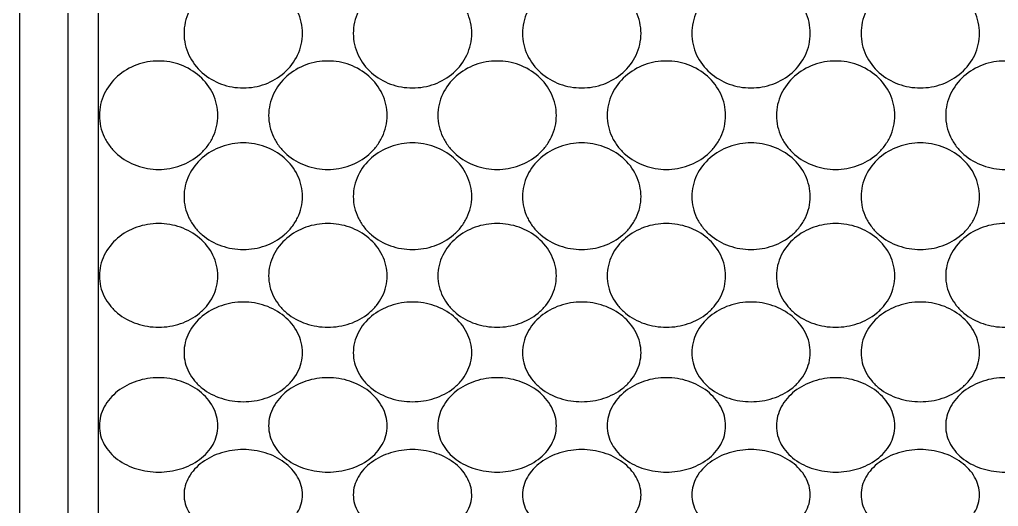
# Model space of a CAD drawing. Header units: inches. Extents: x 50354 to 53215, y -7830 to -6529.
# Drawn here: x 52851.418 to 52852.056, y -6789.67 to -6789.353 of the extents above; entities that cross this region are included whole.
import ezdxf

# ---------------------------------------------------------------- set-up
doc = ezdxf.new("R2010")
doc.units = ezdxf.units.IN
doc.header["$MEASUREMENT"] = 0
doc.layers.add('XR_ID 1F_FUR$0$A-SANI-FIX', color=134, linetype='Continuous')

# ---------------------------------------------------------------- blocks, each defined once
blk = doc.blocks.new('XR_ID 1F_FUR$0$XR_1F FURN$0$A$C698E198A')
at = {"linetype": 'Continuous'}
for p, q in [((-13.081, -11.58), (13.081, -11.58)), ((-12.5, -12.38), (12.5, -12.38)), ((-13, -12.88), (13, -12.88))]:
    blk.add_line(p, q, dxfattribs=at)
for points, knots in [([(1.359, -14.86), (1.298, -14.86), (1.175, -14.846), (0.942, -14.766), (0.691, -14.574), (0.501, -14.25), (0.436, -13.88), (0.501, -13.51), (0.691, -13.186), (0.942, -12.994), (1.175, -12.914), (1.298, -12.9), (1.359, -12.9)], [0, 0, 0, 0, 0.062496, 0.125097, 0.24985, 0.374874, 0.499999, 0.625124, 0.750149, 0.874903, 0.937504, 1, 1, 1, 1]), ([(1.359, -12.9), (1.42, -12.9), (1.543, -12.914), (1.717, -12.975), (1.875, -13.071), (2.054, -13.239), (2.211, -13.511), (2.274, -13.88), (2.211, -14.249), (2.054, -14.521), (1.875, -14.689), (1.717, -14.785), (1.543, -14.846), (1.42, -14.86), (1.359, -14.86)], [0, 0, 0, 0, 0.062501, 0.124952, 0.187396, 0.249908, 0.374735, 0.499999, 0.625263, 0.750091, 0.812604, 0.875048, 0.9375, 1, 1, 1, 1]), ([(4.017, -14.86), (3.959, -14.86), (3.84, -14.846), (3.615, -14.765), (3.373, -14.572), (3.191, -14.248), (3.128, -13.88), (3.191, -13.512), (3.373, -13.188), (3.615, -12.995), (3.84, -12.914), (3.959, -12.9), (4.017, -12.9)], [0, 0, 0, 0, 0.060936, 0.122433, 0.246564, 0.372771, 0.500002, 0.627234, 0.75344, 0.877569, 0.939064, 1, 1, 1, 1]), ([(4.017, -12.9), (4.076, -12.9), (4.193, -12.914), (4.36, -12.975), (4.509, -13.072), (4.68, -13.241), (4.827, -13.513), (4.886, -13.88), (4.827, -14.247), (4.68, -14.519), (4.509, -14.688), (4.36, -14.785), (4.193, -14.846), (4.076, -14.86), (4.017, -14.86)], [0, 0, 0, 0, 0.06109, 0.122284, 0.183847, 0.246048, 0.372017, 0.500002, 0.627987, 0.753955, 0.816156, 0.877718, 0.93891, 1, 1, 1, 1]), ([(6.5, -14.86), (6.446, -14.86), (6.338, -14.846), (6.129, -14.763), (5.906, -14.567), (5.74, -14.245), (5.683, -13.88), (5.74, -13.515), (5.906, -13.193), (6.129, -12.997), (6.338, -12.914), (6.446, -12.9), (6.5, -12.9)], [0, 0, 0, 0, 0.057826, 0.116908, 0.239465, 0.368128, 0.499999, 0.631869, 0.760534, 0.883092, 0.942174, 1, 1, 1, 1]), ([(6.5, -12.9), (6.553, -12.9), (6.661, -12.914), (6.812, -12.975), (6.947, -13.073), (7.101, -13.244), (7.232, -13.517), (7.283, -13.88), (7.232, -14.243), (7.101, -14.516), (6.947, -14.687), (6.812, -14.785), (6.661, -14.846), (6.553, -14.86), (6.5, -14.86)], [0, 0, 0, 0, 0.05807, 0.116648, 0.176553, 0.238282, 0.366741, 0.499998, 0.633256, 0.761717, 0.823447, 0.883352, 0.94193, 1, 1, 1, 1]), ([(0, -16.26), (-0.062, -16.26), (-0.185, -16.246), (-0.419, -16.166), (-0.67, -15.974), (-0.86, -15.65), (-0.924, -15.28), (-0.86, -14.91), (-0.67, -14.586), (-0.419, -14.394), (-0.185, -14.314), (-0.062, -14.3), (0, -14.3)], [0, 0, 0, 0, 0.062718, 0.125433, 0.250158, 0.375024, 0.500001, 0.624978, 0.749843, 0.874566, 0.937281, 1, 1, 1, 1]), ([(0, -14.3), (0.062, -14.3), (0.185, -14.314), (0.419, -14.394), (0.67, -14.586), (0.86, -14.91), (0.924, -15.28), (0.86, -15.65), (0.67, -15.974), (0.419, -16.166), (0.185, -16.246), (0.062, -16.26), (0, -16.26)], [0, 0, 0, 0, 0.062718, 0.125433, 0.250158, 0.375024, 0.500001, 0.624978, 0.749843, 0.874566, 0.937281, 1, 1, 1, 1]), ([(2.703, -16.26), (2.643, -16.26), (2.521, -16.246), (2.291, -16.165), (2.043, -15.973), (1.856, -15.649), (1.792, -15.28), (1.856, -14.911), (2.043, -14.587), (2.291, -14.395), (2.521, -14.314), (2.643, -14.3), (2.703, -14.3)], [0, 0, 0, 0, 0.061912, 0.124103, 0.248654, 0.374125, 0.500001, 0.625877, 0.751347, 0.875896, 0.938087, 1, 1, 1, 1]), ([(2.703, -14.3), (2.763, -14.3), (2.884, -14.314), (3.055, -14.375), (3.21, -14.471), (3.385, -14.64), (3.538, -14.912), (3.6, -15.28), (3.538, -15.648), (3.385, -15.92), (3.21, -16.089), (3.055, -16.185), (2.884, -16.246), (2.763, -16.26), (2.703, -16.26)], [0, 0, 0, 0, 0.061998, 0.123968, 0.186064, 0.248436, 0.373682, 0.500001, 0.62632, 0.751564, 0.813936, 0.876031, 0.938002, 1, 1, 1, 1]), ([(5.288, -16.26), (5.231, -16.26), (5.117, -16.246), (4.899, -16.164), (4.665, -15.97), (4.49, -15.647), (4.43, -15.28), (4.49, -14.913), (4.665, -14.59), (4.899, -14.396), (5.117, -14.314), (5.231, -14.3), (5.288, -14.3)], [0, 0, 0, 0, 0.059605, 0.120053, 0.243502, 0.370771, 0.500001, 0.629231, 0.756498, 0.879946, 0.940395, 1, 1, 1, 1]), ([(5.288, -14.3), (5.344, -14.3), (5.457, -14.314), (5.616, -14.375), (5.76, -14.472), (5.923, -14.642), (6.063, -14.915), (6.118, -15.28), (6.063, -15.645), (5.923, -15.918), (5.76, -16.088), (5.616, -16.185), (5.457, -16.246), (5.344, -16.26), (5.288, -16.26)], [0, 0, 0, 0, 0.059816, 0.11987, 0.180701, 0.242673, 0.369706, 0.500001, 0.630296, 0.757328, 0.819299, 0.880129, 0.940184, 1, 1, 1, 1]), ([(7.641, -16.26), (7.591, -16.26), (7.489, -16.245), (7.344, -16.184), (7.212, -16.087), (7.059, -15.915), (6.928, -15.643), (6.875, -15.28), (6.928, -14.917), (7.059, -14.645), (7.212, -14.473), (7.344, -14.376), (7.489, -14.315), (7.591, -14.3), (7.641, -14.3)], [0, 0, 0, 0, 0.055502, 0.11278, 0.172484, 0.234728, 0.364992, 0.500001, 0.63501, 0.765272, 0.827515, 0.887219, 0.944497, 1, 1, 1, 1]), ([(7.641, -14.3), (7.691, -14.3), (7.792, -14.314), (7.933, -14.376), (8.059, -14.474), (8.202, -14.646), (8.322, -14.919), (8.369, -15.28), (8.322, -15.641), (8.202, -15.914), (8.059, -16.086), (7.933, -16.184), (7.792, -16.246), (7.691, -16.26), (7.641, -16.26)], [0, 0, 0, 0, 0.055824, 0.112542, 0.171326, 0.232805, 0.363103, 0.500001, 0.6369, 0.767196, 0.828674, 0.887458, 0.944176, 1, 1, 1, 1]), ([(1.359, -17.66), (1.298, -17.66), (1.175, -17.646), (0.942, -17.566), (0.691, -17.374), (0.501, -17.05), (0.436, -16.68), (0.501, -16.31), (0.691, -15.986), (0.942, -15.794), (1.175, -15.714), (1.298, -15.7), (1.359, -15.7)], [0, 0, 0, 0, 0.062496, 0.125097, 0.24985, 0.374874, 0.499999, 0.625124, 0.750149, 0.874903, 0.937504, 1, 1, 1, 1]), ([(1.359, -15.7), (1.42, -15.7), (1.543, -15.714), (1.717, -15.775), (1.875, -15.871), (2.054, -16.039), (2.211, -16.311), (2.274, -16.68), (2.211, -17.049), (2.054, -17.321), (1.875, -17.489), (1.717, -17.585), (1.543, -17.646), (1.42, -17.66), (1.359, -17.66)], [0, 0, 0, 0, 0.062501, 0.124952, 0.187396, 0.249908, 0.374735, 0.499999, 0.625263, 0.750091, 0.812604, 0.875048, 0.9375, 1, 1, 1, 1]), ([(4.017, -17.66), (3.959, -17.66), (3.84, -17.646), (3.615, -17.565), (3.373, -17.372), (3.191, -17.048), (3.128, -16.68), (3.191, -16.312), (3.373, -15.988), (3.615, -15.795), (3.84, -15.714), (3.959, -15.7), (4.017, -15.7)], [0, 0, 0, 0, 0.060936, 0.122433, 0.246564, 0.372771, 0.500002, 0.627234, 0.75344, 0.877569, 0.939064, 1, 1, 1, 1]), ([(4.017, -15.7), (4.076, -15.7), (4.193, -15.714), (4.36, -15.775), (4.509, -15.872), (4.68, -16.041), (4.827, -16.313), (4.886, -16.68), (4.827, -17.047), (4.68, -17.319), (4.509, -17.488), (4.36, -17.585), (4.193, -17.646), (4.076, -17.66), (4.017, -17.66)], [0, 0, 0, 0, 0.06109, 0.122284, 0.183847, 0.246048, 0.372017, 0.500002, 0.627987, 0.753955, 0.816156, 0.877718, 0.93891, 1, 1, 1, 1]), ([(6.5, -17.66), (6.446, -17.66), (6.338, -17.646), (6.129, -17.563), (5.906, -17.367), (5.74, -17.045), (5.683, -16.68), (5.74, -16.315), (5.906, -15.993), (6.129, -15.797), (6.338, -15.714), (6.446, -15.7), (6.5, -15.7)], [0, 0, 0, 0, 0.057826, 0.116908, 0.239465, 0.368128, 0.499999, 0.631869, 0.760534, 0.883092, 0.942174, 1, 1, 1, 1]), ([(6.5, -15.7), (6.553, -15.7), (6.661, -15.714), (6.812, -15.775), (6.947, -15.873), (7.101, -16.044), (7.232, -16.317), (7.283, -16.68), (7.232, -17.043), (7.101, -17.316), (6.947, -17.487), (6.812, -17.585), (6.661, -17.646), (6.553, -17.66), (6.5, -17.66)], [0, 0, 0, 0, 0.05807, 0.116648, 0.176553, 0.238282, 0.366741, 0.499998, 0.633256, 0.761717, 0.823447, 0.883352, 0.94193, 1, 1, 1, 1]), ([(0, -19.06), (-0.062, -19.06), (-0.185, -19.046), (-0.419, -18.966), (-0.67, -18.774), (-0.86, -18.45), (-0.924, -18.08), (-0.86, -17.71), (-0.67, -17.386), (-0.419, -17.194), (-0.185, -17.114), (-0.062, -17.1), (0, -17.1)], [0, 0, 0, 0, 0.062718, 0.125433, 0.250158, 0.375024, 0.500001, 0.624978, 0.749843, 0.874566, 0.937281, 1, 1, 1, 1]), ([(0, -17.1), (0.062, -17.1), (0.185, -17.114), (0.419, -17.194), (0.67, -17.386), (0.86, -17.71), (0.924, -18.08), (0.86, -18.45), (0.67, -18.774), (0.419, -18.966), (0.185, -19.046), (0.062, -19.06), (0, -19.06)], [0, 0, 0, 0, 0.062718, 0.125433, 0.250158, 0.375024, 0.500001, 0.624978, 0.749843, 0.874566, 0.937281, 1, 1, 1, 1]), ([(2.703, -19.06), (2.643, -19.06), (2.521, -19.046), (2.291, -18.965), (2.043, -18.773), (1.856, -18.449), (1.792, -18.08), (1.856, -17.711), (2.043, -17.387), (2.291, -17.195), (2.521, -17.114), (2.643, -17.1), (2.703, -17.1)], [0, 0, 0, 0, 0.061912, 0.124103, 0.248654, 0.374125, 0.500001, 0.625877, 0.751347, 0.875896, 0.938087, 1, 1, 1, 1]), ([(2.703, -17.1), (2.763, -17.1), (2.884, -17.114), (3.055, -17.175), (3.21, -17.271), (3.385, -17.44), (3.538, -17.712), (3.6, -18.08), (3.538, -18.448), (3.385, -18.72), (3.21, -18.889), (3.055, -18.985), (2.884, -19.046), (2.763, -19.06), (2.703, -19.06)], [0, 0, 0, 0, 0.061998, 0.123968, 0.186064, 0.248436, 0.373682, 0.500001, 0.62632, 0.751564, 0.813936, 0.876031, 0.938002, 1, 1, 1, 1]), ([(5.288, -19.06), (5.231, -19.06), (5.117, -19.046), (4.899, -18.964), (4.665, -18.77), (4.49, -18.447), (4.43, -18.08), (4.49, -17.713), (4.665, -17.39), (4.899, -17.196), (5.117, -17.114), (5.231, -17.1), (5.288, -17.1)], [0, 0, 0, 0, 0.059605, 0.120053, 0.243502, 0.370771, 0.500001, 0.629231, 0.756498, 0.879946, 0.940395, 1, 1, 1, 1]), ([(5.288, -17.1), (5.344, -17.1), (5.457, -17.114), (5.616, -17.175), (5.76, -17.272), (5.923, -17.442), (6.063, -17.715), (6.118, -18.08), (6.063, -18.445), (5.923, -18.718), (5.76, -18.888), (5.616, -18.985), (5.457, -19.046), (5.344, -19.06), (5.288, -19.06)], [0, 0, 0, 0, 0.059816, 0.11987, 0.180701, 0.242673, 0.369706, 0.500001, 0.630296, 0.757328, 0.819299, 0.880129, 0.940184, 1, 1, 1, 1]), ([(7.641, -19.06), (7.591, -19.06), (7.489, -19.045), (7.344, -18.984), (7.212, -18.887), (7.059, -18.715), (6.928, -18.443), (6.875, -18.08), (6.928, -17.717), (7.059, -17.445), (7.212, -17.273), (7.344, -17.176), (7.489, -17.115), (7.591, -17.1), (7.641, -17.1)], [0, 0, 0, 0, 0.055502, 0.11278, 0.172484, 0.234728, 0.364992, 0.500001, 0.63501, 0.765272, 0.827515, 0.887219, 0.944497, 1, 1, 1, 1]), ([(7.641, -17.1), (7.691, -17.1), (7.792, -17.114), (7.933, -17.176), (8.059, -17.274), (8.202, -17.446), (8.322, -17.719), (8.369, -18.08), (8.322, -18.441), (8.202, -18.714), (8.059, -18.886), (7.933, -18.984), (7.792, -19.046), (7.691, -19.06), (7.641, -19.06)], [0, 0, 0, 0, 0.055824, 0.112542, 0.171326, 0.232805, 0.363103, 0.500001, 0.6369, 0.767196, 0.828674, 0.887458, 0.944176, 1, 1, 1, 1]), ([(1.359, -20.46), (1.298, -20.46), (1.175, -20.446), (0.942, -20.366), (0.691, -20.174), (0.501, -19.85), (0.436, -19.48), (0.501, -19.11), (0.691, -18.786), (0.942, -18.594), (1.175, -18.514), (1.298, -18.5), (1.359, -18.5)], [0, 0, 0, 0, 0.062496, 0.125097, 0.24985, 0.374874, 0.499999, 0.625124, 0.750149, 0.874903, 0.937504, 1, 1, 1, 1]), ([(1.359, -18.5), (1.42, -18.5), (1.543, -18.514), (1.717, -18.575), (1.875, -18.671), (2.054, -18.839), (2.211, -19.111), (2.274, -19.48), (2.211, -19.849), (2.054, -20.121), (1.875, -20.289), (1.717, -20.385), (1.543, -20.446), (1.42, -20.46), (1.359, -20.46)], [0, 0, 0, 0, 0.062501, 0.124952, 0.187396, 0.249908, 0.374735, 0.499999, 0.625263, 0.750091, 0.812604, 0.875048, 0.9375, 1, 1, 1, 1]), ([(4.017, -20.46), (3.959, -20.46), (3.84, -20.446), (3.615, -20.365), (3.373, -20.172), (3.191, -19.848), (3.128, -19.48), (3.191, -19.112), (3.373, -18.788), (3.615, -18.595), (3.84, -18.514), (3.959, -18.5), (4.017, -18.5)], [0, 0, 0, 0, 0.060936, 0.122433, 0.246564, 0.372771, 0.500002, 0.627234, 0.75344, 0.877569, 0.939064, 1, 1, 1, 1]), ([(4.017, -18.5), (4.076, -18.5), (4.193, -18.514), (4.36, -18.575), (4.509, -18.672), (4.68, -18.841), (4.827, -19.113), (4.886, -19.48), (4.827, -19.847), (4.68, -20.119), (4.509, -20.288), (4.36, -20.385), (4.193, -20.446), (4.076, -20.46), (4.017, -20.46)], [0, 0, 0, 0, 0.06109, 0.122284, 0.183847, 0.246048, 0.372017, 0.500002, 0.627987, 0.753955, 0.816156, 0.877718, 0.93891, 1, 1, 1, 1]), ([(6.5, -20.46), (6.446, -20.46), (6.338, -20.446), (6.129, -20.363), (5.906, -20.167), (5.74, -19.845), (5.683, -19.48), (5.74, -19.115), (5.906, -18.793), (6.129, -18.597), (6.338, -18.514), (6.446, -18.5), (6.5, -18.5)], [0, 0, 0, 0, 0.057826, 0.116908, 0.239465, 0.368128, 0.499999, 0.631869, 0.760534, 0.883092, 0.942174, 1, 1, 1, 1]), ([(6.5, -18.5), (6.553, -18.5), (6.661, -18.514), (6.812, -18.575), (6.947, -18.673), (7.101, -18.844), (7.232, -19.117), (7.283, -19.48), (7.232, -19.843), (7.101, -20.116), (6.947, -20.287), (6.812, -20.385), (6.661, -20.446), (6.553, -20.46), (6.5, -20.46)], [0, 0, 0, 0, 0.05807, 0.116648, 0.176553, 0.238282, 0.366741, 0.499998, 0.633256, 0.761717, 0.823447, 0.883352, 0.94193, 1, 1, 1, 1]), ([(0, -21.86), (-0.062, -21.86), (-0.185, -21.846), (-0.419, -21.766), (-0.67, -21.574), (-0.86, -21.25), (-0.924, -20.88), (-0.86, -20.51), (-0.67, -20.186), (-0.419, -19.994), (-0.185, -19.914), (-0.062, -19.9), (0, -19.9)], [0, 0, 0, 0, 0.062718, 0.125433, 0.250158, 0.375024, 0.500001, 0.624978, 0.749843, 0.874566, 0.937281, 1, 1, 1, 1]), ([(0, -19.9), (0.062, -19.9), (0.185, -19.914), (0.419, -19.994), (0.67, -20.186), (0.86, -20.51), (0.924, -20.88), (0.86, -21.25), (0.67, -21.574), (0.419, -21.766), (0.185, -21.846), (0.062, -21.86), (0, -21.86)], [0, 0, 0, 0, 0.062718, 0.125433, 0.250158, 0.375024, 0.500001, 0.624978, 0.749843, 0.874566, 0.937281, 1, 1, 1, 1]), ([(2.703, -21.86), (2.643, -21.86), (2.521, -21.846), (2.291, -21.765), (2.043, -21.573), (1.856, -21.249), (1.792, -20.88), (1.856, -20.511), (2.043, -20.187), (2.291, -19.995), (2.521, -19.914), (2.643, -19.9), (2.703, -19.9)], [0, 0, 0, 0, 0.061912, 0.124103, 0.248654, 0.374125, 0.500001, 0.625877, 0.751347, 0.875896, 0.938087, 1, 1, 1, 1]), ([(2.703, -19.9), (2.763, -19.9), (2.884, -19.914), (3.055, -19.975), (3.21, -20.071), (3.385, -20.24), (3.538, -20.512), (3.6, -20.88), (3.538, -21.248), (3.385, -21.52), (3.21, -21.689), (3.055, -21.785), (2.884, -21.846), (2.763, -21.86), (2.703, -21.86)], [0, 0, 0, 0, 0.061998, 0.123968, 0.186064, 0.248436, 0.373682, 0.500001, 0.62632, 0.751564, 0.813936, 0.876031, 0.938002, 1, 1, 1, 1]), ([(5.288, -21.86), (5.231, -21.86), (5.117, -21.846), (4.899, -21.764), (4.665, -21.57), (4.49, -21.247), (4.43, -20.88), (4.49, -20.513), (4.665, -20.19), (4.899, -19.996), (5.117, -19.914), (5.231, -19.9), (5.288, -19.9)], [0, 0, 0, 0, 0.059605, 0.120053, 0.243502, 0.370771, 0.500001, 0.629231, 0.756498, 0.879946, 0.940395, 1, 1, 1, 1]), ([(5.288, -19.9), (5.344, -19.9), (5.457, -19.914), (5.616, -19.975), (5.76, -20.072), (5.923, -20.242), (6.063, -20.515), (6.118, -20.88), (6.063, -21.245), (5.923, -21.518), (5.76, -21.688), (5.616, -21.785), (5.457, -21.846), (5.344, -21.86), (5.288, -21.86)], [0, 0, 0, 0, 0.059816, 0.11987, 0.180701, 0.242673, 0.369706, 0.500001, 0.630296, 0.757328, 0.819299, 0.880129, 0.940184, 1, 1, 1, 1]), ([(7.641, -21.86), (7.591, -21.86), (7.489, -21.845), (7.344, -21.784), (7.212, -21.687), (7.059, -21.515), (6.928, -21.243), (6.875, -20.88), (6.928, -20.517), (7.059, -20.245), (7.212, -20.073), (7.344, -19.976), (7.489, -19.915), (7.591, -19.9), (7.641, -19.9)], [0, 0, 0, 0, 0.055502, 0.11278, 0.172484, 0.234728, 0.364992, 0.500001, 0.63501, 0.765272, 0.827515, 0.887219, 0.944497, 1, 1, 1, 1]), ([(7.641, -19.9), (7.691, -19.9), (7.792, -19.914), (7.933, -19.976), (8.059, -20.074), (8.202, -20.246), (8.322, -20.519), (8.369, -20.88), (8.322, -21.241), (8.202, -21.514), (8.059, -21.686), (7.933, -21.784), (7.792, -21.846), (7.691, -21.86), (7.641, -21.86)], [0, 0, 0, 0, 0.055824, 0.112542, 0.171326, 0.232805, 0.363103, 0.500001, 0.6369, 0.767196, 0.828674, 0.887458, 0.944176, 1, 1, 1, 1]), ([(1.359, -23.26), (1.298, -23.26), (1.175, -23.246), (0.942, -23.166), (0.691, -22.974), (0.501, -22.65), (0.436, -22.28), (0.501, -21.91), (0.691, -21.586), (0.942, -21.394), (1.175, -21.314), (1.298, -21.3), (1.359, -21.3)], [0, 0, 0, 0, 0.062496, 0.125097, 0.24985, 0.374874, 0.499999, 0.625124, 0.750149, 0.874903, 0.937504, 1, 1, 1, 1]), ([(1.359, -21.3), (1.42, -21.3), (1.543, -21.314), (1.717, -21.375), (1.875, -21.471), (2.054, -21.639), (2.211, -21.911), (2.274, -22.28), (2.211, -22.649), (2.054, -22.921), (1.875, -23.089), (1.717, -23.185), (1.543, -23.246), (1.42, -23.26), (1.359, -23.26)], [0, 0, 0, 0, 0.062501, 0.124952, 0.187396, 0.249908, 0.374735, 0.499999, 0.625263, 0.750091, 0.812604, 0.875048, 0.9375, 1, 1, 1, 1]), ([(4.017, -23.26), (3.959, -23.26), (3.84, -23.246), (3.615, -23.165), (3.373, -22.972), (3.191, -22.648), (3.128, -22.28), (3.191, -21.912), (3.373, -21.588), (3.615, -21.395), (3.84, -21.314), (3.959, -21.3), (4.017, -21.3)], [0, 0, 0, 0, 0.060936, 0.122433, 0.246564, 0.372771, 0.500002, 0.627234, 0.75344, 0.877569, 0.939064, 1, 1, 1, 1]), ([(4.017, -21.3), (4.076, -21.3), (4.193, -21.314), (4.36, -21.375), (4.509, -21.472), (4.68, -21.641), (4.827, -21.913), (4.886, -22.28), (4.827, -22.647), (4.68, -22.919), (4.509, -23.088), (4.36, -23.185), (4.193, -23.246), (4.076, -23.26), (4.017, -23.26)], [0, 0, 0, 0, 0.06109, 0.122284, 0.183847, 0.246048, 0.372017, 0.500002, 0.627987, 0.753955, 0.816156, 0.877718, 0.93891, 1, 1, 1, 1]), ([(6.5, -23.26), (6.446, -23.26), (6.338, -23.246), (6.129, -23.163), (5.906, -22.967), (5.74, -22.645), (5.683, -22.28), (5.74, -21.915), (5.906, -21.593), (6.129, -21.397), (6.338, -21.314), (6.446, -21.3), (6.5, -21.3)], [0, 0, 0, 0, 0.057826, 0.116908, 0.239465, 0.368128, 0.499999, 0.631869, 0.760534, 0.883092, 0.942174, 1, 1, 1, 1]), ([(6.5, -21.3), (6.553, -21.3), (6.661, -21.314), (6.812, -21.375), (6.947, -21.473), (7.101, -21.644), (7.232, -21.917), (7.283, -22.28), (7.232, -22.643), (7.101, -22.916), (6.947, -23.087), (6.812, -23.185), (6.661, -23.246), (6.553, -23.26), (6.5, -23.26)], [0, 0, 0, 0, 0.05807, 0.116648, 0.176553, 0.238282, 0.366741, 0.499998, 0.633256, 0.761717, 0.823447, 0.883352, 0.94193, 1, 1, 1, 1]), ([(0, -24.66), (-0.062, -24.66), (-0.185, -24.646), (-0.419, -24.566), (-0.67, -24.374), (-0.86, -24.05), (-0.924, -23.68), (-0.86, -23.31), (-0.67, -22.986), (-0.419, -22.794), (-0.185, -22.714), (-0.062, -22.7), (0, -22.7)], [0, 0, 0, 0, 0.062718, 0.125433, 0.250158, 0.375024, 0.500001, 0.624978, 0.749843, 0.874566, 0.937281, 1, 1, 1, 1]), ([(0, -22.7), (0.062, -22.7), (0.185, -22.714), (0.419, -22.794), (0.67, -22.986), (0.86, -23.31), (0.924, -23.68), (0.86, -24.05), (0.67, -24.374), (0.419, -24.566), (0.185, -24.646), (0.062, -24.66), (0, -24.66)], [0, 0, 0, 0, 0.062718, 0.125433, 0.250158, 0.375024, 0.500001, 0.624978, 0.749843, 0.874566, 0.937281, 1, 1, 1, 1]), ([(2.703, -24.66), (2.643, -24.66), (2.521, -24.646), (2.291, -24.565), (2.043, -24.373), (1.856, -24.049), (1.792, -23.68), (1.856, -23.311), (2.043, -22.987), (2.291, -22.795), (2.521, -22.714), (2.643, -22.7), (2.703, -22.7)], [0, 0, 0, 0, 0.061912, 0.124103, 0.248654, 0.374125, 0.500001, 0.625877, 0.751347, 0.875896, 0.938087, 1, 1, 1, 1]), ([(2.703, -22.7), (2.763, -22.7), (2.884, -22.714), (3.055, -22.775), (3.21, -22.871), (3.385, -23.04), (3.538, -23.312), (3.6, -23.68), (3.538, -24.048), (3.385, -24.32), (3.21, -24.489), (3.055, -24.585), (2.884, -24.646), (2.763, -24.66), (2.703, -24.66)], [0, 0, 0, 0, 0.061998, 0.123968, 0.186064, 0.248436, 0.373682, 0.500001, 0.62632, 0.751564, 0.813936, 0.876031, 0.938002, 1, 1, 1, 1]), ([(5.288, -24.66), (5.231, -24.66), (5.117, -24.646), (4.899, -24.564), (4.665, -24.37), (4.49, -24.047), (4.43, -23.68), (4.49, -23.313), (4.665, -22.99), (4.899, -22.796), (5.117, -22.714), (5.231, -22.7), (5.288, -22.7)], [0, 0, 0, 0, 0.059605, 0.120053, 0.243502, 0.370771, 0.500001, 0.629231, 0.756498, 0.879946, 0.940395, 1, 1, 1, 1]), ([(5.288, -22.7), (5.344, -22.7), (5.457, -22.714), (5.616, -22.775), (5.76, -22.872), (5.923, -23.042), (6.063, -23.315), (6.118, -23.68), (6.063, -24.045), (5.923, -24.318), (5.76, -24.488), (5.616, -24.585), (5.457, -24.646), (5.344, -24.66), (5.288, -24.66)], [0, 0, 0, 0, 0.059816, 0.11987, 0.180701, 0.242673, 0.369706, 0.500001, 0.630296, 0.757328, 0.819299, 0.880129, 0.940184, 1, 1, 1, 1]), ([(7.641, -24.66), (7.591, -24.66), (7.489, -24.645), (7.344, -24.584), (7.212, -24.487), (7.059, -24.315), (6.928, -24.043), (6.875, -23.68), (6.928, -23.317), (7.059, -23.045), (7.212, -22.873), (7.344, -22.776), (7.489, -22.715), (7.591, -22.7), (7.641, -22.7)], [0, 0, 0, 0, 0.055502, 0.11278, 0.172484, 0.234728, 0.364992, 0.500001, 0.63501, 0.765272, 0.827515, 0.887219, 0.944497, 1, 1, 1, 1]), ([(7.641, -22.7), (7.691, -22.7), (7.792, -22.714), (7.933, -22.776), (8.059, -22.874), (8.202, -23.046), (8.322, -23.319), (8.369, -23.68), (8.322, -24.041), (8.202, -24.314), (8.059, -24.486), (7.933, -24.584), (7.792, -24.646), (7.691, -24.66), (7.641, -24.66)], [0, 0, 0, 0, 0.055824, 0.112542, 0.171326, 0.232805, 0.363103, 0.500001, 0.6369, 0.767196, 0.828674, 0.887458, 0.944176, 1, 1, 1, 1]), ([(1.359, -26.06), (1.298, -26.06), (1.175, -26.046), (0.942, -25.966), (0.691, -25.774), (0.501, -25.45), (0.436, -25.08), (0.501, -24.71), (0.691, -24.386), (0.942, -24.194), (1.175, -24.114), (1.298, -24.1), (1.359, -24.1)], [0, 0, 0, 0, 0.062496, 0.125097, 0.24985, 0.374874, 0.499999, 0.625124, 0.750149, 0.874903, 0.937504, 1, 1, 1, 1]), ([(1.359, -24.1), (1.42, -24.1), (1.543, -24.114), (1.717, -24.175), (1.875, -24.271), (2.054, -24.439), (2.211, -24.711), (2.274, -25.08), (2.211, -25.449), (2.054, -25.721), (1.875, -25.889), (1.717, -25.985), (1.543, -26.046), (1.42, -26.06), (1.359, -26.06)], [0, 0, 0, 0, 0.062501, 0.124952, 0.187396, 0.249908, 0.374735, 0.499999, 0.625263, 0.750091, 0.812604, 0.875048, 0.9375, 1, 1, 1, 1]), ([(4.017, -26.06), (3.959, -26.06), (3.84, -26.046), (3.615, -25.965), (3.373, -25.772), (3.191, -25.448), (3.128, -25.08), (3.191, -24.712), (3.373, -24.388), (3.615, -24.195), (3.84, -24.114), (3.959, -24.1), (4.017, -24.1)], [0, 0, 0, 0, 0.060936, 0.122433, 0.246564, 0.372771, 0.500002, 0.627234, 0.75344, 0.877569, 0.939064, 1, 1, 1, 1]), ([(4.017, -24.1), (4.076, -24.1), (4.193, -24.114), (4.36, -24.175), (4.509, -24.272), (4.68, -24.441), (4.827, -24.713), (4.886, -25.08), (4.827, -25.447), (4.68, -25.719), (4.509, -25.888), (4.36, -25.985), (4.193, -26.046), (4.076, -26.06), (4.017, -26.06)], [0, 0, 0, 0, 0.06109, 0.122284, 0.183847, 0.246048, 0.372017, 0.500002, 0.627987, 0.753955, 0.816156, 0.877718, 0.93891, 1, 1, 1, 1]), ([(6.5, -26.06), (6.446, -26.06), (6.338, -26.046), (6.129, -25.963), (5.906, -25.767), (5.74, -25.445), (5.683, -25.08), (5.74, -24.715), (5.906, -24.393), (6.129, -24.197), (6.338, -24.114), (6.446, -24.1), (6.5, -24.1)], [0, 0, 0, 0, 0.057826, 0.116908, 0.239465, 0.368128, 0.499999, 0.631869, 0.760534, 0.883092, 0.942174, 1, 1, 1, 1]), ([(6.5, -24.1), (6.553, -24.1), (6.661, -24.114), (6.812, -24.175), (6.947, -24.273), (7.101, -24.444), (7.232, -24.717), (7.283, -25.08), (7.232, -25.443), (7.101, -25.716), (6.947, -25.887), (6.812, -25.985), (6.661, -26.046), (6.553, -26.06), (6.5, -26.06)], [0, 0, 0, 0, 0.05807, 0.116648, 0.176553, 0.238282, 0.366741, 0.499998, 0.633256, 0.761717, 0.823447, 0.883352, 0.94193, 1, 1, 1, 1]), ([(0, -27.46), (-0.062, -27.46), (-0.185, -27.446), (-0.419, -27.366), (-0.67, -27.174), (-0.86, -26.85), (-0.924, -26.48), (-0.86, -26.11), (-0.67, -25.786), (-0.419, -25.594), (-0.185, -25.514), (-0.062, -25.5), (0, -25.5)], [0, 0, 0, 0, 0.062718, 0.125433, 0.250158, 0.375024, 0.500001, 0.624978, 0.749843, 0.874566, 0.937281, 1, 1, 1, 1]), ([(0, -25.5), (0.062, -25.5), (0.185, -25.514), (0.419, -25.594), (0.67, -25.786), (0.86, -26.11), (0.924, -26.48), (0.86, -26.85), (0.67, -27.174), (0.419, -27.366), (0.185, -27.446), (0.062, -27.46), (0, -27.46)], [0, 0, 0, 0, 0.062718, 0.125433, 0.250158, 0.375024, 0.500001, 0.624978, 0.749843, 0.874566, 0.937281, 1, 1, 1, 1]), ([(2.703, -27.46), (2.643, -27.46), (2.521, -27.446), (2.291, -27.365), (2.043, -27.173), (1.856, -26.849), (1.792, -26.48), (1.856, -26.111), (2.043, -25.787), (2.291, -25.595), (2.521, -25.514), (2.643, -25.5), (2.703, -25.5)], [0, 0, 0, 0, 0.061912, 0.124103, 0.248654, 0.374125, 0.500001, 0.625877, 0.751347, 0.875896, 0.938087, 1, 1, 1, 1]), ([(2.703, -25.5), (2.763, -25.5), (2.884, -25.514), (3.055, -25.575), (3.21, -25.671), (3.385, -25.84), (3.538, -26.112), (3.6, -26.48), (3.538, -26.848), (3.385, -27.12), (3.21, -27.289), (3.055, -27.385), (2.884, -27.446), (2.763, -27.46), (2.703, -27.46)], [0, 0, 0, 0, 0.061998, 0.123968, 0.186064, 0.248436, 0.373682, 0.500001, 0.62632, 0.751564, 0.813936, 0.876031, 0.938002, 1, 1, 1, 1]), ([(5.288, -27.46), (5.231, -27.46), (5.117, -27.446), (4.899, -27.364), (4.665, -27.17), (4.49, -26.847), (4.43, -26.48), (4.49, -26.113), (4.665, -25.79), (4.899, -25.596), (5.117, -25.514), (5.231, -25.5), (5.288, -25.5)], [0, 0, 0, 0, 0.059605, 0.120053, 0.243502, 0.370771, 0.500001, 0.629231, 0.756498, 0.879946, 0.940395, 1, 1, 1, 1]), ([(5.288, -25.5), (5.344, -25.5), (5.457, -25.514), (5.616, -25.575), (5.76, -25.672), (5.923, -25.842), (6.063, -26.115), (6.118, -26.48), (6.063, -26.845), (5.923, -27.118), (5.76, -27.288), (5.616, -27.385), (5.457, -27.446), (5.344, -27.46), (5.288, -27.46)], [0, 0, 0, 0, 0.059816, 0.11987, 0.180701, 0.242673, 0.369706, 0.500001, 0.630296, 0.757328, 0.819299, 0.880129, 0.940184, 1, 1, 1, 1]), ([(7.641, -27.46), (7.591, -27.46), (7.489, -27.445), (7.344, -27.384), (7.212, -27.287), (7.059, -27.115), (6.928, -26.843), (6.875, -26.48), (6.928, -26.117), (7.059, -25.845), (7.212, -25.673), (7.344, -25.576), (7.489, -25.515), (7.591, -25.5), (7.641, -25.5)], [0, 0, 0, 0, 0.055502, 0.11278, 0.172484, 0.234728, 0.364992, 0.500001, 0.63501, 0.765272, 0.827515, 0.887219, 0.944497, 1, 1, 1, 1]), ([(7.641, -25.5), (7.691, -25.5), (7.792, -25.514), (7.933, -25.576), (8.059, -25.674), (8.202, -25.846), (8.322, -26.119), (8.369, -26.48), (8.322, -26.841), (8.202, -27.114), (8.059, -27.286), (7.933, -27.384), (7.792, -27.446), (7.691, -27.46), (7.641, -27.46)], [0, 0, 0, 0, 0.055824, 0.112542, 0.171326, 0.232805, 0.363103, 0.500001, 0.6369, 0.767196, 0.828674, 0.887458, 0.944176, 1, 1, 1, 1]), ([(1.359, -28.86), (1.298, -28.86), (1.175, -28.846), (0.942, -28.766), (0.691, -28.574), (0.501, -28.25), (0.436, -27.88), (0.501, -27.51), (0.691, -27.186), (0.942, -26.994), (1.175, -26.914), (1.298, -26.9), (1.359, -26.9)], [0, 0, 0, 0, 0.062496, 0.125097, 0.24985, 0.374874, 0.499999, 0.625124, 0.750149, 0.874903, 0.937504, 1, 1, 1, 1]), ([(1.359, -26.9), (1.42, -26.9), (1.543, -26.914), (1.717, -26.975), (1.875, -27.071), (2.054, -27.239), (2.211, -27.511), (2.274, -27.88), (2.211, -28.249), (2.054, -28.521), (1.875, -28.689), (1.717, -28.785), (1.543, -28.846), (1.42, -28.86), (1.359, -28.86)], [0, 0, 0, 0, 0.062501, 0.124952, 0.187396, 0.249908, 0.374735, 0.499999, 0.625263, 0.750091, 0.812604, 0.875048, 0.9375, 1, 1, 1, 1]), ([(4.017, -28.86), (3.959, -28.86), (3.84, -28.846), (3.615, -28.765), (3.373, -28.572), (3.191, -28.248), (3.128, -27.88), (3.191, -27.512), (3.373, -27.188), (3.615, -26.995), (3.84, -26.914), (3.959, -26.9), (4.017, -26.9)], [0, 0, 0, 0, 0.060936, 0.122433, 0.246564, 0.372771, 0.500002, 0.627234, 0.75344, 0.877569, 0.939064, 1, 1, 1, 1]), ([(4.017, -26.9), (4.076, -26.9), (4.193, -26.914), (4.36, -26.975), (4.509, -27.072), (4.68, -27.241), (4.827, -27.513), (4.886, -27.88), (4.827, -28.247), (4.68, -28.519), (4.509, -28.688), (4.36, -28.785), (4.193, -28.846), (4.076, -28.86), (4.017, -28.86)], [0, 0, 0, 0, 0.06109, 0.122284, 0.183847, 0.246048, 0.372017, 0.500002, 0.627987, 0.753955, 0.816156, 0.877718, 0.93891, 1, 1, 1, 1]), ([(6.5, -28.86), (6.446, -28.86), (6.338, -28.846), (6.129, -28.763), (5.906, -28.567), (5.74, -28.245), (5.683, -27.88), (5.74, -27.515), (5.906, -27.193), (6.129, -26.997), (6.338, -26.914), (6.446, -26.9), (6.5, -26.9)], [0, 0, 0, 0, 0.057826, 0.116908, 0.239465, 0.368128, 0.499999, 0.631869, 0.760534, 0.883092, 0.942174, 1, 1, 1, 1]), ([(6.5, -26.9), (6.553, -26.9), (6.661, -26.914), (6.812, -26.975), (6.947, -27.073), (7.101, -27.244), (7.232, -27.517), (7.283, -27.88), (7.232, -28.243), (7.101, -28.516), (6.947, -28.687), (6.812, -28.785), (6.661, -28.846), (6.553, -28.86), (6.5, -28.86)], [0, 0, 0, 0, 0.05807, 0.116648, 0.176553, 0.238282, 0.366741, 0.499998, 0.633256, 0.761717, 0.823447, 0.883352, 0.94193, 1, 1, 1, 1])]:
    blk.add_open_spline(points, degree=3, knots=knots, dxfattribs=at)

msp = doc.modelspace()

# ---------------------------------------------------------------- block references
at = {"layer": 'XR_ID 1F_FUR$0$A-SANI-FIX', "lineweight": 30, "xscale": -0.0393700787, "yscale": 0.0393700787, "zscale": 0.0393700787, "rotation": 90}
msp.add_blockref('XR_ID 1F_FUR$0$XR_1F FURN$0$A$C698E198A', (52850.96219, -6789.36182), dxfattribs=at)

doc.saveas('drawing.dxf')
